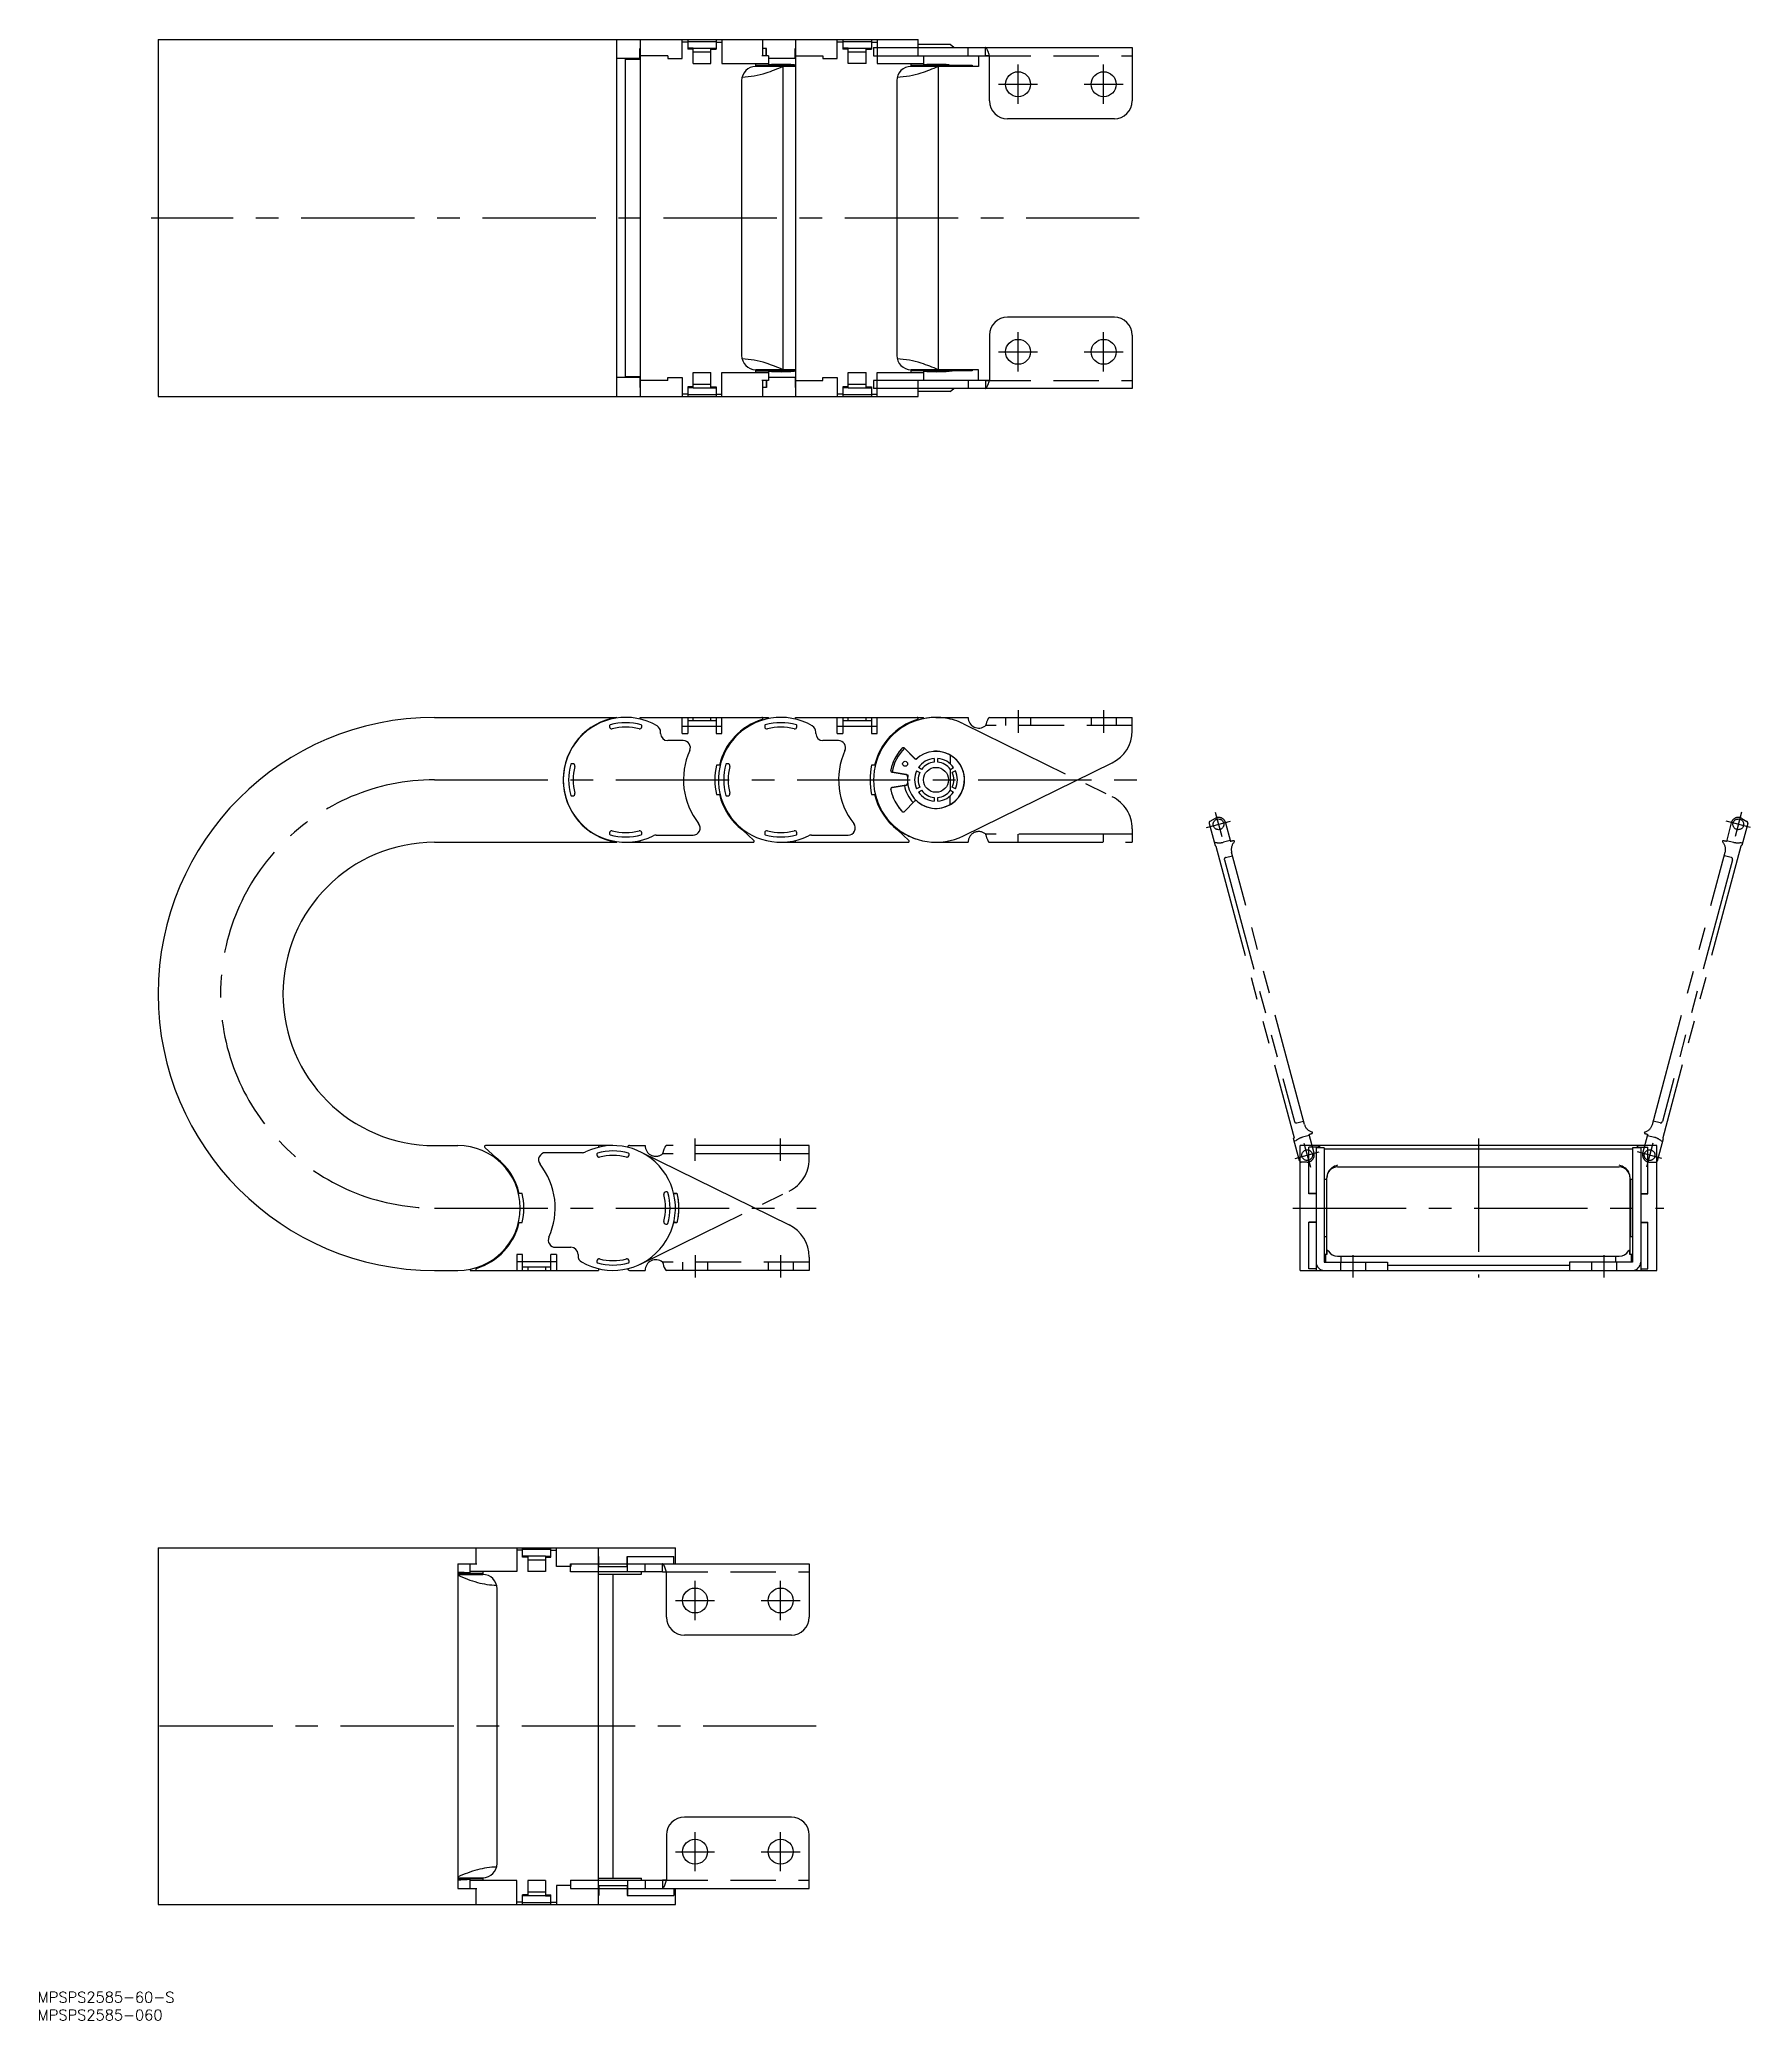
# Model space of a CAD drawing. Extents: x -161 to 319, y -228 to 327.
import ezdxf

# ---------------------------------------------------------------- set-up
doc = ezdxf.new("R2010")
doc.units = 0
for name, pattern in [('CENTER', [50.8, 31.75, -6.35, 6.35, -6.35]), ('DASHED', [19.05, 12.7, -6.35]), ('PHANTOM', [63.5, 31.75, -6.35, 6.35, -6.35, 6.35, -6.35])]:
    doc.linetypes.add(name, pattern=pattern)
doc.layers.get('0').update_dxf_attribs({"linetype": 'CONTINUOUS'})
doc.layers.add('CENTER', color=1, linetype='CENTER')
doc.styles.get("Standard").update_dxf_attribs({"font": 'txt.shx', "height": 3, "bigfont": 'bigfont.shx'})

msp = doc.modelspace()

# ---------------------------------------------------------------- linework, layer by layer
at = {"color": 7, "linetype": 'CONTINUOUS'}
for p, q in [((-127.51, 327.45), (85.54, 327.45)), ((-127.51, 327.45), (-127.51, 227.45)), ((1.1, 227.45), (1.1, 327.45)), ((7.55, 322.15), (1.1, 322.15)), ((7.55, 322.15), (7.55, 324.95)), ((7.65, 324.95), (7.55, 324.95)), ((15.35, 322.95), (7.55, 322.95)), ((7.65, 327.45), (7.65, 227.45)), ((15.35, 322.95), (15.35, 322.15)), ((15.35, 322.15), (19.35, 322.15)), ((19.35, 322.15), (19.35, 327.45)), ((20.95, 326.78), (19.35, 326.78)), ((20.95, 327.45), (20.95, 324.78)), ((20.95, 326.95), (28.95, 326.95)), ((22.45, 325.06), (20.95, 325.06)), ((22.45, 324.78), (20.95, 324.78)), ((22.45, 320.75), (22.45, 325.06)), ((22.45, 325.05), (27.45, 325.05)), ((22.45, 324), (27.45, 324)), ((27.45, 320.75), (27.45, 325.06)), ((27.45, 325.06), (28.95, 325.06)), ((27.45, 324.78), (28.95, 324.78)), ((28.95, 327.45), (28.95, 324.78)), ((28.95, 326.78), (30.55, 326.78)), ((30.55, 327.45), (30.55, 320.75)), ((43.55, 322.95), (41.74, 322.95)), ((42.04, 322.95), (42.04, 327.45)), ((43.05, 324.95), (42.05, 324.95)), ((42.95, 322.95), (42.95, 324.95)), ((43.05, 322.95), (43.05, 324.95)), ((43.55, 322.95), (43.55, 320.39)), ((51.05, 322.15), (43.55, 322.15)), ((51.05, 322.15), (51.05, 324.95)), ((51.15, 324.95), (51.05, 324.95)), ((51.05, 322.95), (58.85, 322.95)), ((51.15, 327.45), (51.15, 227.45)), ((58.85, 322.95), (58.85, 322.15)), ((58.85, 322.15), (62.85, 322.15)), ((62.85, 322.15), (62.85, 327.45)), ((64.45, 326.78), (62.85, 326.78)), ((64.45, 327.45), (64.45, 324.78)), ((64.45, 326.95), (72.45, 326.95)), ((65.95, 325.06), (64.45, 325.06)), ((65.95, 324.78), (64.45, 324.78)), ((65.95, 320.75), (65.95, 325.06)), ((65.95, 325.05), (70.95, 325.05)), ((65.95, 324), (70.95, 324)), ((70.95, 320.75), (70.95, 325.06)), ((70.95, 325.06), (72.45, 325.06)), ((70.95, 324.78), (72.45, 324.78)), ((72.45, 327.45), (72.45, 324.78)), ((72.45, 326.78), (74.05, 326.78)), ((73.05, 325.25), (145.55, 325.25)), ((73.05, 325.25), (73.05, 322.95)), ((73.05, 322.95), (104.41, 322.95)), ((74.05, 327.45), (74.05, 320.75)), ((85.54, 322.95), (85.54, 327.45)), ((94.55, 326.05), (85.55, 326.05)), ((87.05, 322.95), (87.05, 320.39)), ((95.58, 325.25), (94.55, 326.05)), ((99.55, 322.95), (99.55, 325.25)), ((102.45, 322.95), (102.45, 319.95)), ((104.41, 322.95), (104.41, 325.25)), ((105.55, 322.9), (104.41, 322.95)), ((105.55, 310.25), (105.55, 322.9)), ((145.55, 325.25), (145.55, 310.25)), ((3.55, 232.95), (3.55, 321.95)), ((3.55, 321.95), (7.65, 321.95)), ((22.45, 320.75), (27.45, 320.75)), ((30.55, 320.75), (43.55, 320.75)), ((40.05, 319.95), (40.05, 320.75)), ((40.05, 320.25), (51.15, 320.25)), ((51.15, 319.95), (40.05, 319.95)), ((47.71, 234.95), (47.71, 319.95)), ((70.95, 320.75), (65.95, 320.75)), ((74.05, 320.75), (87.05, 320.75)), ((83.55, 319.95), (83.55, 320.75)), ((83.55, 320.25), (100.71, 320.25)), ((102.45, 319.95), (83.55, 319.95)), ((91.21, 234.95), (91.21, 319.95)), ((100.71, 320.25), (100.71, 319.95)), ((36.05, 315.95), (36.05, 238.95)), ((79.55, 315.95), (79.55, 238.95)), ((140.55, 305.25), (110.55, 305.25)), ((105.55, 244.65), (105.55, 232)), ((140.55, 249.65), (110.55, 249.65)), ((145.55, 244.65), (145.55, 229.65)), ((22.45, 234.15), (27.45, 234.15)), ((22.45, 229.84), (22.45, 234.15)), ((27.45, 229.84), (27.45, 234.15)), ((30.55, 227.45), (30.55, 234.15)), ((30.55, 234.15), (43.55, 234.15)), ((51.15, 234.95), (40.05, 234.95)), ((40.05, 234.15), (40.05, 234.95)), ((40.05, 234.65), (51.15, 234.65)), ((43.55, 234.51), (43.55, 231.95)), ((65.95, 234.15), (70.95, 234.15)), ((65.95, 229.84), (65.95, 234.15)), ((70.95, 229.84), (70.95, 234.15)), ((74.05, 227.45), (74.05, 234.15)), ((74.05, 234.15), (87.05, 234.15)), ((102.45, 234.95), (83.55, 234.95)), ((83.55, 234.15), (83.55, 234.95)), ((100.71, 234.65), (83.55, 234.65)), ((87.05, 234.51), (87.05, 231.95)), ((100.71, 234.95), (100.71, 234.65)), ((102.45, 231.95), (102.45, 234.95)), ((7.55, 232.75), (1.1, 232.75)), ((7.65, 232.95), (3.55, 232.95)), ((7.55, 232.75), (7.55, 229.95)), ((15.35, 231.95), (7.55, 231.95)), ((7.65, 229.95), (7.55, 229.95)), ((15.35, 232.75), (19.35, 232.75)), ((15.35, 231.95), (15.35, 232.75)), ((19.35, 232.75), (19.35, 227.45)), ((20.95, 228.12), (19.35, 228.12)), ((20.95, 230.12), (20.95, 227.45)), ((22.45, 230.12), (20.95, 230.12)), ((22.45, 229.84), (20.95, 229.84)), ((20.95, 227.95), (28.95, 227.95)), ((22.45, 230.91), (27.45, 230.91)), ((22.45, 229.85), (27.45, 229.85)), ((27.45, 230.12), (28.95, 230.12)), ((27.45, 229.84), (28.95, 229.84)), ((28.95, 230.12), (28.95, 227.45)), ((28.95, 228.12), (30.55, 228.12)), ((43.55, 231.95), (41.74, 231.95)), ((42.04, 227.45), (42.04, 231.95)), ((43.05, 229.95), (42.05, 229.95)), ((42.95, 231.95), (42.95, 229.95)), ((43.05, 231.95), (43.05, 229.95)), ((51.05, 232.75), (43.55, 232.75)), ((51.05, 232.75), (51.05, 229.95)), ((51.05, 231.95), (58.85, 231.95)), ((51.15, 229.95), (51.05, 229.95)), ((58.85, 232.75), (62.85, 232.75)), ((58.85, 231.95), (58.85, 232.75)), ((62.85, 232.75), (62.85, 227.45)), ((64.45, 228.12), (62.85, 228.12)), ((64.45, 230.12), (64.45, 227.45)), ((65.95, 230.12), (64.45, 230.12)), ((65.95, 229.84), (64.45, 229.84)), ((64.45, 227.95), (72.45, 227.95)), ((65.95, 230.91), (70.95, 230.91)), ((65.95, 229.85), (70.95, 229.85)), ((70.95, 230.12), (72.45, 230.12)), ((70.95, 229.84), (72.45, 229.84)), ((72.45, 230.12), (72.45, 227.45)), ((72.45, 228.12), (74.05, 228.12)), ((104.41, 231.95), (73.05, 231.95)), ((73.05, 231.95), (73.05, 229.65)), ((145.55, 229.65), (73.05, 229.65)), ((85.54, 227.45), (85.54, 231.95)), ((94.55, 228.85), (85.55, 228.85)), ((94.55, 228.85), (95.58, 229.65)), ((99.55, 231.95), (99.55, 229.65)), ((105.55, 232), (104.41, 231.95)), ((104.41, 231.95), (104.41, 229.65)), ((-127.51, 227.45), (85.54, 227.45)), ((-50.01, 137.5), (1.1, 137.5)), ((-0.95, 135.2), (-0.95, 134.85)), ((7.65, 137.5), (43.55, 137.5)), ((7.65, 137.01), (7.65, 137.5)), ((8.05, 134.85), (8.05, 135.2)), ((13.35, 133), (13.35, 133.39)), ((19.35, 133), (19.35, 137.5)), ((19.35, 135), (30.55, 135)), ((20.95, 137.5), (20.95, 133)), ((28.95, 136.5), (20.95, 136.5)), ((22.45, 136.5), (22.45, 137.5)), ((27.45, 136.5), (27.45, 137.5)), ((28.95, 137.5), (28.95, 133)), ((30.55, 133), (30.55, 137.5)), ((42.55, 135.2), (42.55, 134.85)), ((43.55, 137.15), (43.55, 137.5)), ((51.15, 137.5), (87.05, 137.5)), ((51.15, 137.01), (51.15, 137.5)), ((51.55, 134.85), (51.55, 135.2)), ((56.85, 133), (56.85, 133.39)), ((62.85, 133), (62.85, 137.5)), ((62.85, 135), (74.05, 135)), ((64.45, 137.5), (64.45, 133)), ((72.45, 136.5), (64.45, 136.5)), ((65.95, 136.5), (65.95, 137.5)), ((70.95, 136.5), (70.95, 137.5)), ((72.45, 137.5), (72.45, 133)), ((74.05, 133), (74.05, 137.5)), ((87.05, 137.15), (87.05, 137.5)), ((90.55, 137.5), (99.55, 137.5)), ((105.55, 137.5), (145.55, 137.5)), ((145.55, 133.73), (145.55, 137.5)), ((19.69, 131), (15.35, 131)), ((19.35, 133), (20.95, 133)), ((28.95, 133), (30.55, 133)), ((63.19, 131), (58.85, 131)), ((62.85, 133), (64.45, 133)), ((72.45, 133), (74.05, 133)), ((84.89, 125.66), (81.72, 128.83)), ((-11.3, 124.5), (-11.65, 124.5)), ((29.83, 124.1), (29.01, 124.1)), ((32.2, 124.5), (31.85, 124.5)), ((73.33, 124.1), (72.51, 124.1)), ((78.25, 122.17), (82.67, 121.39)), ((85.12, 122.56), (85.99, 122.05)), ((86.49, 122.92), (85.62, 123.42)), ((90.05, 125.98), (90.05, 124.97)), ((91.05, 124.97), (91.05, 125.98)), ((94.55, 126.93), (94.55, 124.47)), ((94.55, 123), (94.55, 117)), ((94.61, 122.92), (95.48, 123.42)), ((95.98, 122.56), (95.11, 122.05)), ((98.26, 104.29), (139.96, 124.75)), ((82.19, 118.53), (78.25, 117.83)), ((85.99, 117.95), (85.12, 117.44)), ((85.62, 116.58), (86.49, 117.08)), ((94.61, 117.08), (95.48, 116.58)), ((95.98, 117.44), (95.11, 117.95)), ((-11.65, 115.5), (-11.3, 115.5)), ((29.01, 115.9), (29.83, 115.9)), ((31.85, 115.5), (32.2, 115.5)), ((72.51, 115.9), (73.33, 115.9)), ((81.72, 111.17), (84.55, 114)), ((90.05, 115.03), (90.05, 114.02)), ((91.05, 114.02), (91.05, 115.03)), ((94.55, 113.07), (94.55, 115.53)), ((35.15, 106.9), (35.15, 106.95)), ((39.48, 103.02), (36.29, 105.95)), ((78.65, 106.9), (78.65, 106.95)), ((82.98, 103.02), (79.79, 105.95)), ((-50.01, 102.5), (1.1, 102.5)), ((-0.95, 105.15), (-0.95, 104.8)), ((3.55, 102.5), (39.28, 102.5)), ((7.65, 102.5), (7.65, 102.99)), ((8.05, 104.8), (8.05, 105.15)), ((12.15, 104.5), (22.43, 104.5)), ((42.55, 105.15), (42.55, 104.8)), ((47.05, 102.5), (82.78, 102.5)), ((51.15, 102.5), (51.15, 102.99)), ((51.55, 104.8), (51.55, 105.15)), ((55.65, 104.5), (65.93, 104.5)), ((-50.01, 17.5), (-43.5, 17.5)), ((-35.93, 16.98), (-32.74, 14.05)), ((0, 17.5), (-35.73, 17.5)), ((-4.1, 17.5), (-4.1, 17.01)), ((292.61, 17.5), (192.61, 17.5)), ((192.61, -17.5), (192.61, 17.5)), ((195.11, 4), (195.11, 17.04)), ((197.91, 17.04), (195.11, 17.04)), ((197.11, 17.01), (195.11, 17.01)), ((197.11, 17.01), (197.11, -17.5)), ((199.41, 16.87), (197.11, 16.87)), ((197.91, 16.87), (197.91, 17.5)), ((198.11, 16.87), (198.11, 17.5)), ((199.41, 16.87), (199.41, -15.15)), ((288.11, 16.87), (285.81, 16.87)), ((285.81, 16.87), (285.81, -15.15)), ((287.11, 17.5), (287.11, 16.87)), ((287.31, 16.87), (287.31, 17.5)), ((287.31, 17.04), (290.11, 17.04)), ((288.11, 17.01), (288.11, -17.5)), ((288.11, 17.01), (290.11, 17.01)), ((290.11, 4), (290.11, 17.04)), ((292.61, -17.5), (292.61, 17.5)), ((-31.6, 13.1), (-31.6, 13.05)), ((-8.6, 15.5), (-18.88, 15.5)), ((-4.5, 15.2), (-4.5, 14.85)), ((4.5, 14.85), (4.5, 15.2)), ((7.71, 15.71), (49.41, -4.75)), ((199.41, 16.6), (285.81, 16.6)), ((203.11, 11.5), (282.11, 11.5)), ((200.01, 8), (199.41, 8)), ((200.01, 8), (200.01, -8)), ((200.11, -13), (200.11, 8.5)), ((285.11, -13), (285.11, 8.5)), ((285.21, 8), (285.21, -8)), ((285.81, 8), (285.21, 8)), ((-25.46, 4.1), (-26.28, 4.1)), ((15.2, 4.5), (14.85, 4.5)), ((17.01, 4.1), (17.64, 4.1)), ((197.11, 4.1), (195.11, 4.1)), ((197.11, 4), (195.11, 4)), ((288.11, 4.1), (290.11, 4.1)), ((288.11, 4), (290.11, 4)), ((-26.28, -4.1), (-25.46, -4.1)), ((14.85, -4.5), (15.2, -4.5)), ((17.64, -4.1), (17.01, -4.1)), ((195.11, -17.04), (195.11, -4)), ((197.11, -4), (195.11, -4)), ((197.11, -4.1), (195.11, -4.1)), ((288.11, -4), (290.11, -4)), ((288.11, -4.1), (290.11, -4.1)), ((290.11, -17.04), (290.11, -4)), ((-16.14, -11), (-11.8, -11)), ((199.41, -8), (200.01, -8)), ((285.21, -8), (285.81, -8)), ((-27, -13), (-27, -17.5)), ((-25.4, -13), (-27, -13)), ((-27, -15), (-15.8, -15)), ((-25.4, -17.5), (-25.4, -13)), ((-25.4, -16.5), (-17.4, -16.5)), ((-23.9, -16.5), (-23.9, -17.5)), ((-18.9, -16.5), (-18.9, -17.5)), ((-17.4, -17.5), (-17.4, -13)), ((-15.8, -13), (-17.4, -13)), ((-15.8, -13), (-15.8, -17.5)), ((-9.8, -13), (-9.8, -13.39)), ((-4.5, -14.85), (-4.5, -15.2)), ((4.5, -15.2), (4.5, -14.85)), ((55, -13.73), (55, -17.5)), ((200.14, -13), (199.41, -13)), ((199.46, -15.2), (217.11, -15.2)), ((199.81, -15.2), (199.81, -13)), ((203.11, -13.5), (282.11, -13.5)), ((204.11, -15.2), (204.11, -13.5)), ((217.11, -15.2), (217.11, -17.5)), ((268.11, -16.09), (217.11, -16.09)), ((268.11, -15.2), (268.11, -17.5)), ((285.76, -15.2), (268.11, -15.2)), ((281.11, -15.2), (281.11, -13.5)), ((285.81, -13), (285.09, -13)), ((285.41, -13), (285.41, -15.2)), ((-50.01, -17.5), (-43.5, -17.5)), ((-40, -17.15), (-40, -17.5)), ((-40, -17.5), (-4.1, -17.5)), ((-4.1, -17.01), (-4.1, -17.5)), ((4.6, -17.5), (9, -17.5)), ((55, -17.5), (15, -17.5)), ((192.61, -17.5), (292.61, -17.5)), ((197.11, -17.01), (195.11, -17.01)), ((197.11, -17.04), (195.11, -17.04)), ((288.11, -17.01), (290.11, -17.01)), ((288.11, -17.04), (290.11, -17.04)), ((-127.51, -95.2), (17.5, -95.2)), ((-127.51, -95.2), (-127.51, -195.2)), ((-43.5, -99.7), (-43.5, -190.7)), ((-43.5, -99.7), (-38.19, -99.7)), ((-40, -102.26), (-40, -99.7)), ((-38.49, -95.2), (-38.49, -99.7)), ((-27, -95.2), (-27, -101.9)), ((-25.4, -95.87), (-27, -95.87)), ((-25.4, -97.87), (-25.4, -95.2)), ((-17.4, -95.7), (-25.4, -95.7)), ((-23.9, -97.59), (-25.4, -97.59)), ((-23.9, -97.87), (-25.4, -97.87)), ((-23.9, -97.59), (-23.9, -101.9)), ((-18.9, -97.6), (-23.9, -97.6)), ((-18.9, -98.65), (-23.9, -98.65)), ((-18.9, -97.59), (-18.9, -101.9)), ((-18.9, -97.59), (-17.4, -97.59)), ((-18.9, -97.87), (-17.4, -97.87)), ((-17.4, -97.87), (-17.4, -95.2)), ((-17.4, -95.87), (-15.8, -95.87)), ((-15.8, -100.5), (-15.8, -95.2)), ((-11.9, -99.7), (55, -99.7)), ((-11.9, -102), (-11.9, -99.7)), ((-11.8, -99.7), (-11.8, -100.5)), ((-4.1, -195.2), (-4.1, -95.2)), ((-4.1, -97.7), (-4, -97.7)), ((-4, -100.5), (-4, -97.7)), ((4, -97.7), (17.04, -97.7)), ((4, -100.5), (4, -97.7)), ((4.1, -102), (4.1, -97.7)), ((9, -102), (9, -99.7)), ((13.86, -102), (13.86, -99.7)), ((17.01, -99.7), (17.01, -97.7)), ((17.04, -99.7), (17.04, -97.7)), ((17.5, -99.7), (17.5, -95.2)), ((55, -99.7), (55, -114.7)), ((-36.5, -102.4), (-43.5, -102.4)), ((-43.5, -102.7), (-36.5, -102.7)), ((-27, -101.9), (-40, -101.9)), ((-36.5, -101.9), (-36.5, -102.7)), ((-18.9, -101.9), (-23.9, -101.9)), ((-11.8, -100.5), (-15.8, -100.5)), ((13.86, -102), (-11.9, -102)), ((-4.1, -102.6), (8, -102.6)), ((-4, -100.5), (4, -100.5)), ((0, -102.6), (0, -187.8)), ((8, -102.6), (8, -102)), ((15, -102.05), (13.86, -102)), ((15, -114.7), (15, -102.05)), ((-32.5, -183.7), (-32.5, -106.7)), ((50, -119.7), (20, -119.7)), ((50, -170.7), (20, -170.7)), ((15, -175.7), (15, -188.35)), ((55, -190.7), (55, -175.7)), ((-43.5, -187.7), (-36.5, -187.7)), ((-36.5, -188), (-43.5, -188)), ((-40, -190.7), (-40, -188.14)), ((-27, -188.5), (-40, -188.5)), ((-36.5, -187.7), (-36.5, -188.5)), ((-27, -195.2), (-27, -188.5)), ((-18.9, -188.5), (-23.9, -188.5)), ((-23.9, -188.5), (-23.9, -192.81)), ((-18.9, -188.5), (-18.9, -192.81)), ((-11.9, -188.4), (13.86, -188.4)), ((-11.9, -188.4), (-11.9, -190.7)), ((-4.1, -187.8), (8, -187.8)), ((4.1, -188.4), (4.1, -192.7)), ((8, -188.4), (8, -187.8)), ((9, -188.4), (9, -190.7)), ((15, -188.35), (13.86, -188.4)), ((13.86, -188.4), (13.86, -190.7)), ((-43.5, -190.7), (-38.19, -190.7)), ((-38.49, -190.7), (-38.49, -195.2)), ((-25.4, -195.2), (-25.4, -192.53)), ((-23.9, -192.53), (-25.4, -192.53)), ((-23.9, -192.81), (-25.4, -192.81)), ((-18.9, -191.74), (-23.9, -191.74)), ((-18.9, -192.8), (-23.9, -192.8)), ((-18.9, -192.53), (-17.4, -192.53)), ((-18.9, -192.81), (-17.4, -192.81)), ((-17.4, -195.2), (-17.4, -192.53)), ((-11.8, -189.9), (-15.8, -189.9)), ((-15.8, -189.9), (-15.8, -195.2)), ((-11.9, -190.7), (55, -190.7)), ((-11.8, -190.7), (-11.8, -189.9)), ((-4.1, -192.7), (-4, -192.7)), ((-4, -189.9), (4, -189.9)), ((-4, -189.9), (-4, -192.7)), ((4, -189.9), (4, -192.7)), ((4, -192.7), (17.04, -192.7)), ((17.01, -190.7), (17.01, -192.7)), ((17.04, -190.7), (17.04, -192.7)), ((17.5, -195.2), (17.5, -190.7)), ((-127.51, -195.2), (17.5, -195.2)), ((-25.4, -194.53), (-27, -194.53)), ((-17.4, -194.7), (-25.4, -194.7)), ((-17.4, -194.53), (-15.8, -194.53))]:
    msp.add_line(p, q, dxfattribs=at)
at = {"color": 3, "linetype": 'DASHED'}
for p, q in [((104.41, 322.95), (145.55, 322.95)), ((104.41, 231.95), (145.55, 231.95)), ((145.55, 135.2), (104.43, 135.2)), ((110.05, 137.5), (110.05, 135.2)), ((117.05, 137.5), (117.05, 135.2)), ((134.05, 137.5), (134.05, 135.2)), ((141.05, 137.5), (141.05, 135.2)), ((55, -15.2), (13.88, -15.2)), ((19.5, -15.2), (19.5, -17.5)), ((26.5, -15.2), (26.5, -17.5)), ((43.5, -15.2), (43.5, -17.5)), ((50.5, -15.2), (50.5, -17.5)), ((203.91, -15.2), (203.91, -17.5)), ((210.91, -15.2), (210.91, -17.5)), ((274.31, -15.2), (274.31, -17.5)), ((281.31, -15.2), (281.31, -17.5)), ((13.86, -102), (55, -102)), ((13.86, -188.4), (55, -188.4))]:
    msp.add_line(p, q, dxfattribs=at)
at = {"color": 3, "linetype": 'PHANTOM'}
for p, q in [((98.26, 135.71), (139.96, 115.25)), ((81.72, 128.83), (84.55, 126)), ((82.19, 121.47), (78.25, 122.17)), ((78.25, 117.83), (82.19, 118.53)), ((84.55, 114), (81.72, 111.17)), ((145.55, 106.27), (145.55, 102.5)), ((166.37, 106.62), (173.14, 108.43)), ((167.11, 107.8), (168.78, 101.57)), ((168.79, 109.19), (167.34, 108.36)), ((168.85, 110.91), (170.66, 104.14)), ((171.72, 107.98), (173.12, 102.73)), ((318.86, 106.62), (312.09, 108.43)), ((313.51, 107.98), (312.11, 102.73)), ((316.38, 110.91), (314.57, 104.14)), ((316.44, 109.19), (317.89, 108.36)), ((318.12, 107.8), (316.45, 101.57)), ((90.55, 102.5), (99.55, 102.5)), ((145.55, 104.8), (104.43, 104.8)), ((105.55, 102.5), (145.55, 102.5)), ((113.55, 102.5), (113.55, 104.8)), ((137.55, 102.5), (137.55, 104.8)), ((168.99, 102.46), (168.57, 102.34)), ((169.02, 101.43), (190.92, 19.71)), ((173.05, 103.02), (171.11, 102.51)), ((316.21, 101.43), (294.31, 19.71)), ((312.18, 103.02), (314.12, 102.51)), ((316.24, 102.46), (316.66, 102.34)), ((171.39, 97.61), (191.06, 24.2)), ((171.74, 98.22), (173.68, 98.74)), ((193.86, 23.4), (173.42, 99.71)), ((291.37, 23.4), (311.81, 99.71)), ((313.84, 97.61), (294.17, 24.2)), ((313.49, 98.22), (311.55, 98.74)), ((191.67, 23.85), (193.6, 24.36)), ((293.56, 23.85), (291.62, 24.36)), ((4.6, 17.5), (9, 17.5)), ((55, 17.5), (15, 17.5)), ((23, 13.2), (23, 19.5)), ((47, 13.2), (47, 19.5)), ((55, 13.73), (55, 17.5)), ((192.45, 13.24), (190.78, 19.46)), ((191.41, 18.81), (190.98, 18.69)), ((195.2, 20.34), (193.27, 19.82)), ((193.71, 18.18), (195.52, 11.42)), ((196.53, 15.39), (195.12, 20.63)), ((288.7, 15.39), (290.11, 20.63)), ((291.52, 18.18), (289.71, 11.42)), ((290.03, 20.34), (291.96, 19.82)), ((292.78, 13.24), (294.45, 19.46)), ((293.82, 18.81), (294.25, 18.69)), ((55, 15.2), (13.88, 15.2)), ((191.23, 13.89), (198, 15.71)), ((194.6, 12.87), (192.93, 12.87)), ((294, 13.89), (287.23, 15.71)), ((290.63, 12.87), (292.3, 12.87)), ((7.71, -15.71), (49.41, 4.75)), ((17.64, 4.1), (17.01, 4.1)), ((17.01, -4.1), (17.64, -4.1))]:
    msp.add_line(p, q, dxfattribs=at)
at = {"color": 7, "linetype": 'CONTINUOUS'}
for centre, radius in [((113.55, 314.95), 3.5), ((137.55, 314.95), 3.5), ((113.55, 239.95), 3.5), ((137.55, 239.95), 3.5), ((81.9, 124.5), 0.7), ((90.55, 120), 3.5), ((23, -110), 3.5), ((47, -110), 3.5), ((23, -180.4), 3.5), ((47, -180.4), 3.5)]:
    msp.add_circle(centre, radius, dxfattribs=at)
at = {"color": 3, "linetype": 'PHANTOM'}
for centre in [(169.75, 107.53), (315.47, 107.53), (194.61, 14.8), (290.61, 14.8)]:
    msp.add_circle(centre, 1.5, dxfattribs=at)
at = {"color": 7, "linetype": 'CONTINUOUS'}
for centre, radius, start, end in [((104.37, 324.86), 0.394, 37.7329, 83.868), ((101.61, 323.04), 3.7, 18.6744, 33.828), ((79.62, 315.13), 27.07, 16.6845, 19.6349), ((40.05, 315.95), 4, 90, 180), ((35.51, 340.7), 23.75, 271.6149, 288.1153), ((13.12, 403.75), 90.66, 289.1738, 292.4324), ((47.07, 266.49), 54.02, 86.0774, 93.7349), ((54.93, 382.74), 62.5, 266.177, 266.5315), ((83.55, 315.95), 4, 90, 180), ((79.01, 340.7), 23.75, 271.6149, 288.1153), ((56.62, 403.75), 90.66, 289.1738, 292.4324), ((90.57, 266.49), 54.02, 86.0774, 93.7349), ((98.43, 382.74), 62.5, 266.177, 269.0766), ((110.55, 310.25), 5, 180, 270), ((140.55, 310.25), 5, 270, 0), ((110.55, 244.65), 5, 90, 180), ((140.55, 244.65), 5, 0, 90), ((40.05, 238.95), 4, 180, 270), ((83.55, 238.95), 4, 180, 270), ((35.51, 214.21), 23.75, 71.8847, 88.3851), ((13.12, 151.15), 90.66, 67.5676, 70.8262), ((47.07, 288.41), 54.02, 266.2651, 273.9226), ((54.93, 172.16), 62.5, 93.4685, 93.823), ((79.01, 214.21), 23.75, 71.8847, 88.3851), ((56.62, 151.15), 90.66, 67.5676, 70.8262), ((90.57, 288.41), 54.02, 266.2651, 273.9226), ((98.43, 172.16), 62.5, 90.9234, 93.823), ((104.37, 230.04), 0.394, 276.132, 322.2671), ((101.61, 231.86), 3.7, 326.172, 341.3256), ((79.62, 239.77), 27.07, 340.3651, 343.3155), ((-50.01, 60), 77.5, 90, 270), ((3.75, 120), 17.7, 98.6214, 261.3786), ((3.55, 120), 17.5, 59.7864, 296.177), ((-0.75, 135.2), 0.2, 105.7924, 180), ((-0.35, 134.85), 0.6, 180, 284.7186), ((3.55, 120), 16, 74.2076, 105.7924), ((3.55, 120), 14.75, 75.2814, 104.7186), ((7.45, 134.85), 0.6, 255.2814, 0), ((7.85, 135.2), 0.2, 0, 74.2076), ((11.35, 133.39), 2, 0, 59.7864), ((47.05, 120), 17.5, 59.7864, 296.177), ((47.05, 120), 17.7, 107.1462, 166.6064), ((41.74, 137.2), 0.3, 287.1462, 90), ((42.75, 135.2), 0.2, 105.7924, 180), ((43.15, 134.85), 0.6, 180, 284.7186), ((47.05, 120), 16, 74.2076, 105.7924), ((47.05, 120), 14.75, 75.2814, 104.7186), ((50.95, 134.85), 0.6, 255.2814, 0), ((51.35, 135.2), 0.2, 0, 74.2076), ((54.85, 133.39), 2, 0, 59.7864), ((90.55, 120), 17.5, 90, 296.1419), ((90.55, 120), 17.7, 107.1462, 166.6064), ((85.24, 137.2), 0.3, 287.1462, 90), ((102.55, 137.5), 3, 180, 308.4332), ((117.41, 131.56), 13.48, 155.3563, 164.5545), ((105.74, 136.86), 0.664, 106.5249, 151.4336), ((135.55, 133.73), 10, 296.1419, 0), ((15.35, 133), 2, 180, 270), ((19.69, 129), 2, 335.6164, 90), ((39.55, 120), 19.8, 155.6164, 218.2626), ((58.85, 133), 2, 180, 270), ((63.19, 129), 2, 335.6164, 90), ((83.05, 120), 19.8, 155.6164, 218.2626), ((90.55, 120), 13, 137.2924, 167.7076), ((90.55, 120), 12.5, 135.0005, 169.9995), ((81.36, 128.48), 0.5, 45, 137.2924), ((90.55, 120), 8, 170, 135), ((3.55, 120), 16, 164.2076, 195.7924), ((-11.65, 124.3), 0.2, 90, 164.2076), ((-11.3, 123.9), 0.6, 345.2814, 90), ((3.55, 120), 14.75, 165.2814, 194.7186), ((47.05, 120), 18.5, 167.1957, 192.8043), ((47.05, 120), 16, 164.2076, 195.7924), ((31.85, 124.3), 0.2, 90, 164.2076), ((32.2, 123.9), 0.6, 345.2814, 90), ((47.05, 120), 14.75, 165.2814, 194.7186), ((90.55, 120), 18.5, 167.1957, 192.8043), ((78.34, 122.66), 0.5, 167.7076, 260), ((84.9, 126.35), 0.5, 225, 311.6277), ((90.55, 120), 6, 154.7802, 205.2198), ((90.55, 120), 6, 94.7802, 145.2198), ((90.55, 120), 5, 95.7392, 144.2608), ((90.55, 120), 6, 34.7802, 85.2198), ((90.55, 120), 5, 35.7392, 84.2608), ((90.55, 120), 6, 334.7802, 25.2198), ((78.34, 117.34), 0.5, 100, 192.2924), ((90.55, 120), 13, 192.2924, 222.7076), ((90.55, 120), 9, 190, 225), ((82.11, 120.98), 0.5, 353.3723, 80), ((82.11, 119.02), 0.5, 280, 6.6277), ((90.55, 120), 5, 155.7392, 204.2608), ((90.55, 120), 6, 214.7802, 265.2198), ((90.55, 120), 5, 215.7392, 264.2608), ((90.55, 120), 5, 275.7392, 324.2608), ((90.55, 120), 6, 274.7802, 325.2198), ((90.55, 120), 5, 335.7392, 24.2608), ((-11.65, 115.7), 0.2, 195.7924, 270), ((-11.3, 116.1), 0.6, 270, 14.7186), ((47.05, 120), 17.7, 193.3936, 232.5429), ((31.85, 115.7), 0.2, 195.7924, 270), ((32.2, 116.1), 0.6, 270, 14.7186), ((90.55, 120), 17.7, 193.3936, 232.5429), ((81.36, 111.52), 0.5, 222.7076, 315), ((84.9, 113.65), 0.5, 48.3723, 135), ((-0.35, 105.15), 0.6, 75.2814, 180), ((3.55, 120), 14.75, 255.2814, 284.7186), ((7.45, 105.15), 0.6, 0, 104.7186), ((22.43, 106.5), 2, 270, 38.2626), ((35.85, 106.95), 0.7, 163.6987, 180), ((43.15, 105.15), 0.6, 75.2814, 180), ((47.05, 120), 14.75, 255.2814, 284.7186), ((50.95, 105.15), 0.6, 0, 104.7186), ((65.93, 106.5), 2, 270, 38.2626), ((79.35, 106.95), 0.7, 163.6987, 180), ((-50.01, 60), 42.5, 90, 270), ((-0.75, 104.8), 0.2, 180, 254.2076), ((3.55, 120), 16, 254.2076, 285.7924), ((7.85, 104.8), 0.2, 285.7924, 0), ((12.15, 102.5), 2, 90, 116.177), ((39.28, 102.8), 0.3, 270, 47.5), ((42.75, 104.8), 0.2, 180, 254.2076), ((47.05, 120), 16, 254.2076, 285.7924), ((51.35, 104.8), 0.2, 285.7924, 0), ((55.65, 102.5), 2, 90, 116.177), ((82.78, 102.8), 0.3, 270, 47.5), ((-43.5, 0), 17.5, 270, 90), ((-35.73, 17.2), 0.3, 90, 227.5), ((0, 0), 17.5, 239.7864, 116.177), ((-43.5, 0), 17.7, 13.3936, 52.5429), ((-32.3, 13.05), 0.7, 343.6987, 0), ((-18.88, 13.5), 2, 90, 218.2626), ((-36, 0), 19.8, 335.6164, 38.2626), ((-8.6, 17.5), 2, 270, 296.177), ((-4.3, 15.2), 0.2, 105.7924, 180), ((-3.9, 14.85), 0.6, 180, 284.7186), ((0, 0), 16, 74.2076, 105.7924), ((0, 0), 14.75, 75.2814, 104.7186), ((3.9, 14.85), 0.6, 255.2814, 0), ((4.3, 15.2), 0.2, 0, 74.2076), ((203.11, 8.5), 3, 90, 180), ((203.37, 8.57), 3.25, 124.3586, 181.2744), ((204.81, 6.37), 5.88, 106.703, 123.817), ((280.42, 6.37), 5.88, 56.183, 73.297), ((282.11, 8.5), 3, 0, 90), ((281.86, 8.57), 3.25, 358.7256, 55.6414), ((-43.5, 0), 18.5, 347.1957, 12.8043), ((14.85, 3.9), 0.6, 90, 194.7186), ((0, 0), 14.75, 345.2814, 14.7186), ((15.2, 4.3), 0.2, 15.7924, 90), ((0, 0), 16, 344.2076, 15.7924), ((17.64, 3.6), 0.5, 11.537, 90), ((0, 0), 18.5, 348.463, 11.537), ((-43.5, 0), 17.7, 287.1462, 346.6064), ((14.85, -3.9), 0.6, 165.2814, 270), ((15.2, -4.3), 0.2, 270, 344.2076), ((17.64, -3.6), 0.5, 270, 348.463), ((45, -13.73), 10, 0, 63.8581), ((-16.14, -9), 2, 155.6164, 270), ((-11.8, -13), 2, 0, 90), ((-7.8, -13.39), 2, 180, 239.7864), ((-3.9, -14.85), 0.6, 75.2814, 180), ((-4.3, -15.2), 0.2, 180, 254.2076), ((0, 0), 16, 254.2076, 285.7924), ((0, 0), 14.75, 255.2814, 284.7186), ((3.9, -14.85), 0.6, 0, 104.7186), ((4.3, -15.2), 0.2, 285.7924, 0), ((12, -17.5), 3, 51.5668, 180), ((26.86, -11.56), 13.48, 195.4455, 204.6437), ((199.46, -15.15), 2.35, 180, 270), ((199.46, -15.15), 0.05, 180, 270), ((290.61, -15), 90.5, 178.178, 178.7337), ((200.36, -12.13), 0.2, 30.601, 178.178), ((203.11, -10.5), 3, 210.601, 270), ((282.11, -10.5), 3, 270, 329.399), ((284.87, -12.13), 0.2, 1.822, 149.399), ((194.61, -15), 90.5, 1.2663, 1.822), ((285.76, -15.15), 2.35, 270, 0), ((285.76, -15.15), 0.05, 270, 0), ((-38.19, -17.2), 0.3, 107.1462, 270), ((4.6, -17), 0.5, 181.478, 270), ((15.19, -16.86), 0.664, 208.5664, 253.4751), ((13.82, -100.09), 0.394, 37.7329, 83.868), ((10.68, -102.13), 4.14, 17.2397, 33.42), ((-43.64, -159.96), 57.82, 86.3895, 89.8601), ((-29.54, -73.53), 32.5, 244.5708, 254.9278), ((-32.12, -83.23), 22.48, 254.836, 268.696), ((-36.5, -106.7), 4, 0, 90), ((-22.16, -113.33), 38.83, 16.89, 18.6672), ((20, -114.7), 5, 180, 270), ((50, -114.7), 5, 270, 0), ((20, -175.7), 5, 90, 180), ((50, -175.7), 5, 0, 90), ((-29.54, -216.86), 32.5, 105.0722, 115.4292), ((-43.64, -130.43), 57.82, 270.1399, 273.6105), ((-32.12, -207.17), 22.48, 91.304, 105.164), ((-36.5, -183.7), 4, 270, 0), ((-22.16, -177.07), 38.83, 341.3328, 343.11), ((13.82, -190.31), 0.394, 276.132, 322.2671), ((10.68, -188.27), 4.14, 326.58, 342.7603)]:
    msp.add_arc(centre, radius, start, end, dxfattribs=at)
at = {"color": 3, "linetype": 'PHANTOM'}
for centre, radius, start, end in [((90.55, 120), 17.5, 63.8581, 270), ((90.55, 120), 13, 137.2924, 167.7076), ((81.36, 128.48), 0.5, 45, 137.2924), ((90.55, 120), 8, 228.3723, 131.6277), ((78.34, 122.66), 0.5, 167.7076, 260), ((84.9, 126.35), 0.5, 225, 311.6277), ((78.34, 117.34), 0.5, 100, 192.2924), ((90.55, 120), 13, 192.2924, 222.7076), ((82.11, 120.98), 0.5, 353.3723, 80), ((82.11, 119.02), 0.5, 280, 6.6277), ((90.55, 120), 8, 173.3723, 186.6277), ((81.36, 111.52), 0.5, 222.7076, 315), ((84.9, 113.65), 0.5, 48.3723, 135), ((135.55, 106.27), 10, 360, 63.8581), ((102.55, 102.5), 3, 51.5668, 180), ((167.59, 107.93), 0.5, 120.019, 194.9955), ((169.79, 107.46), 2, 14.9966, 120.019), ((315.44, 107.46), 2, 59.981, 165.0034), ((317.64, 107.93), 0.5, 345.0045, 59.981), ((117.41, 108.44), 13.48, 195.4455, 204.6437), ((105.74, 103.14), 0.664, 208.5664, 253.4751), ((168.83, 101.38), 0.2, 14.998, 105.3234), ((169.95, 106.85), 4.5, 257.736, 284.999), ((184.26, 53.44), 50.54, 101.727, 102.7347), ((176.32, 100.48), 3, 135.5135, 194.9995), ((174.03, 102.73), 0.2, 315.5135, 101.727), ((311.2, 102.73), 0.2, 78.273, 224.4865), ((308.91, 100.48), 3, 345.0005, 44.4865), ((300.97, 53.44), 50.54, 77.2653, 78.273), ((315.28, 106.85), 4.5, 255.001, 282.264), ((316.4, 101.38), 0.2, 74.6766, 165.002), ((171.87, 97.74), 0.5, 105.0163, 195.0013), ((313.36, 97.74), 0.5, 344.9987, 74.9837), ((191.54, 24.33), 0.5, 195.0013, 284.9812), ((196.76, 24.18), 3, 194.9995, 254.5325), ((288.47, 24.18), 3, 285.4675, 345.0005), ((293.68, 24.33), 0.5, 255.0188, 344.9987), ((4.6, 17), 0.5, 90, 178.522), ((12, 17.5), 3, 180, 308.4332), ((26.86, 11.56), 13.48, 155.3563, 164.5545), ((15.19, 16.86), 0.664, 106.5249, 151.4336), ((190.73, 19.66), 0.2, 284.8361, 15.009), ((194.43, 15.48), 4.5, 105.0027, 132.2649), ((180.12, 68.89), 50.54, 287.2659, 288.2735), ((195.91, 21.09), 0.2, 288.2735, 74.5325), ((289.32, 21.09), 0.2, 105.4675, 251.7265), ((305.11, 68.89), 50.54, 251.7265, 252.7341), ((290.79, 15.48), 4.5, 47.7351, 74.9973), ((294.5, 19.66), 0.2, 164.991, 255.1639), ((45, 13.73), 10, 296.1419, 0), ((192.93, 13.37), 0.5, 195.0041, 270), ((194.6, 14.87), 2, 270, 14.9891), ((290.63, 14.87), 2, 165.0109, 270), ((292.3, 13.37), 0.5, 270, 344.9959), ((17.64, 3.6), 0.5, 11.537, 90), ((0, 0), 18.5, 348.463, 11.537), ((17.64, -3.6), 0.5, 270, 348.463)]:
    msp.add_arc(centre, radius, start, end, dxfattribs=at)
at = {"layer": 'CENTER', "color": 1, "linetype": 'CENTER'}
for p, q in [((113.55, 309.45), (113.55, 320.45)), ((137.55, 309.45), (137.55, 320.45)), ((108.05, 314.95), (119.05, 314.95)), ((132.05, 314.95), (143.05, 314.95)), ((147.55, 277.45), (-129.51, 277.45)), ((113.55, 234.45), (113.55, 245.45)), ((137.55, 234.45), (137.55, 245.45)), ((108.05, 239.95), (119.05, 239.95)), ((132.05, 239.95), (143.05, 239.95)), ((113.55, 139.5), (113.55, 133.2)), ((137.55, 139.5), (137.55, 133.2)), ((-50.01, 120), (147.55, 120)), ((242.61, 19.5), (242.61, -19.5)), ((-50.02, 0), (57, 0)), ((190.61, 0), (294.61, 0)), ((23, -13.2), (23, -19.5)), ((47, -13.2), (47, -19.5)), ((207.41, -13.2), (207.41, -19.5)), ((277.81, -13.2), (277.81, -19.5)), ((23, -115.5), (23, -104.5)), ((47, -115.5), (47, -104.5)), ((17.5, -110), (28.5, -110)), ((41.5, -110), (52.5, -110)), ((57, -145.2), (-129.51, -145.2)), ((23, -185.9), (23, -174.9)), ((47, -185.9), (47, -174.9)), ((17.5, -180.4), (28.5, -180.4)), ((41.5, -180.4), (52.5, -180.4))]:
    msp.add_line(p, q, dxfattribs=at)
msp.add_arc((-50.01, 60), 60, 90, 270, dxfattribs=at)

# ---------------------------------------------------------------- texts
at = {"color": 7, "linetype": 'CONTINUOUS'}
for s, p in [('MPSPS2585-60-S', (-161.26, -222.67)), ('MPSPS2585-060', (-161.26, -227.67))]:
    msp.add_text(s, height=3, dxfattribs=at).set_placement(p)

doc.saveas('drawing.dxf')
